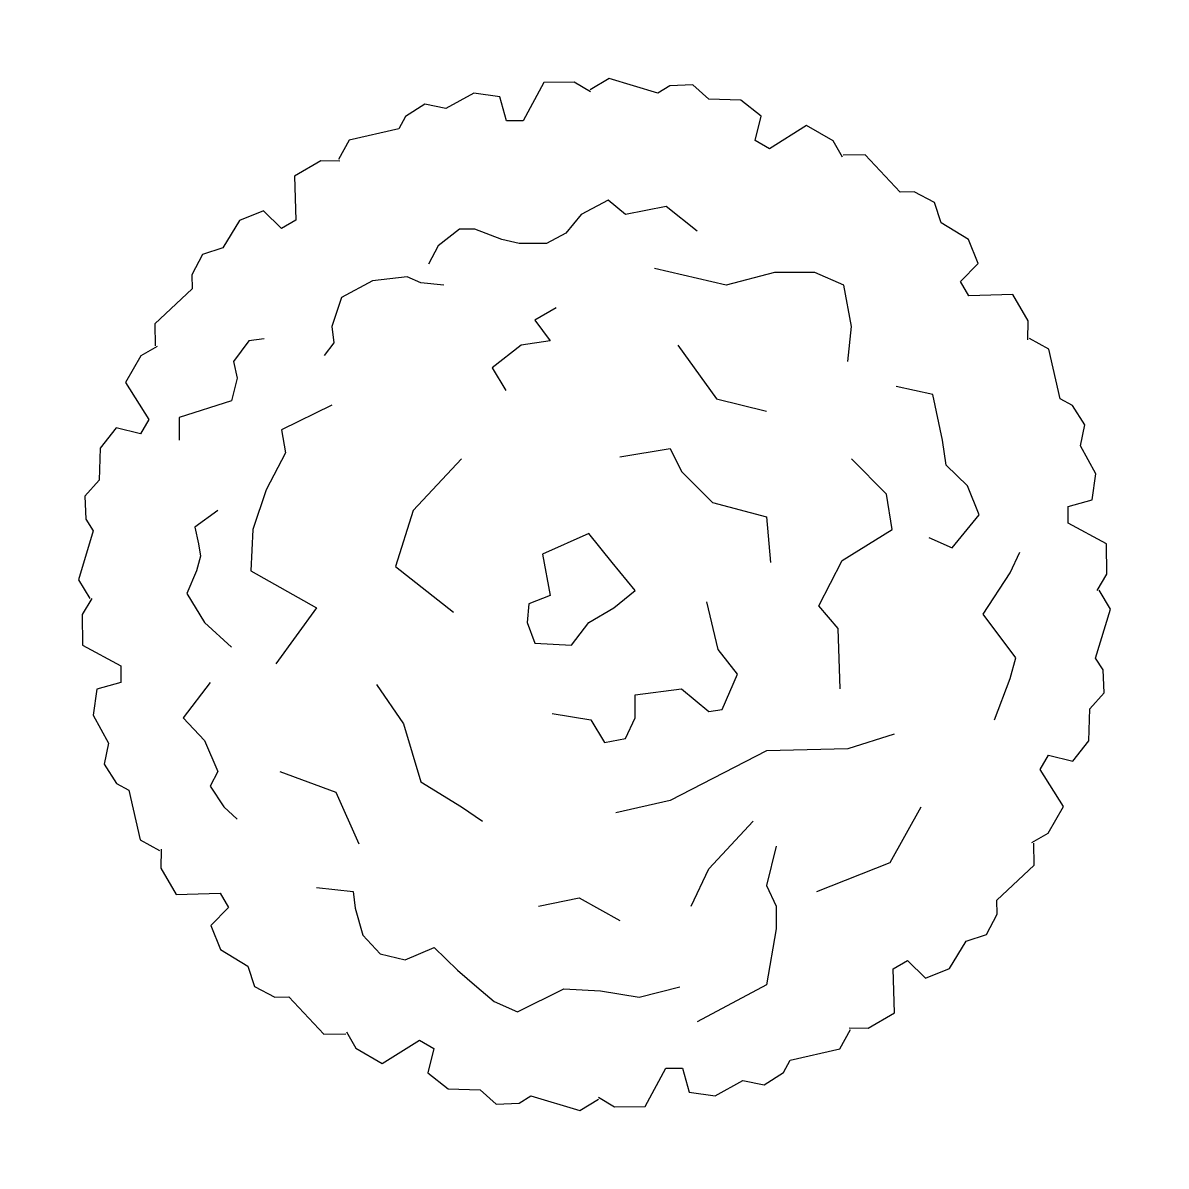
# Model space of a CAD drawing. Extents: x 107.7 to 142.2, y 216.5 to 251.
import ezdxf

# ---------------------------------------------------------------- set-up
doc = ezdxf.new("R2010")
doc.units = 0
doc.header["$LTSCALE"] = 12
doc.header["$MEASUREMENT"] = 0
doc.layers.get('0').update_dxf_attribs({"linetype": 'CONTINUOUS'})

# ---------------------------------------------------------------- blocks, each defined once
blk = doc.blocks.new('BRANCHD', base_point=(0.5, 0.5))
for p, q in [((0.9506, 0.7433), (0.9315, 0.7539)), ((0.962, 0.694), (0.9506, 0.7433)), ((0.9742, 0.6875), (0.962, 0.694)), ((0.9865, 0.6682), (0.9742, 0.6875)), ((0.9821, 0.6473), (0.9865, 0.6682)), ((0.9973, 0.6196), (0.9821, 0.6473)), ((0.9936, 0.594), (0.9973, 0.6196)), ((0.9697, 0.5873), (0.9936, 0.594)), ((0.9697, 0.5708), (0.9697, 0.5873)), ((1.008, 0.5503), (0.9697, 0.5708)), ((1.0081, 0.52), (1.008, 0.5503)), ((0.9985, 0.5039), (1.0081, 0.52))]:
    blk.add_line(p, q)
blk = doc.blocks.new('TREED')
for points in [[(0.03102, 0.10984), (0.02167, 0.11735), (0.0094, 0.11484), (0.00415, 0.11922), (0.00415, 0.11922), (-0.00403, 0.11484), (-0.00871, 0.10921), (-0.01455, 0.10608), (-0.02273, 0.10608), (-0.02799, 0.10732), (-0.03616, 0.11046), (-0.04083, 0.11046), (-0.04726, 0.10546), (-0.05017, 0.09983)], [(0.07658, 0.07041), (0.07775, 0.08104), (0.07541, 0.09356), (0.06665, 0.09731), (0.05438, 0.09731), (0.03978, 0.09356), (0.01816, 0.09856)], [(-0.04551, 0.09356), (-0.05252, 0.09418), (-0.05661, 0.09606), (-0.06712, 0.09481), (-0.07646, 0.0898), (-0.07939, 0.08104), (-0.0788, 0.07604), (-0.08172, 0.07228)], [(-0.01163, 0.08668), (-0.01805, 0.08292), (-0.01337, 0.07666), (-0.02214, 0.07541), (-0.03091, 0.06853), (-0.02682, 0.06165)], [(-0.09983, 0.07729), (-0.10451, 0.07666), (-0.10918, 0.07041), (-0.10801, 0.06539), (-0.10977, 0.05851), (-0.12553, 0.0535), (-0.12553, 0.04662)], [(0.02517, 0.07541), (0.03686, 0.05913), (0.05205, 0.05538)], [(0.10112, 0.0172), (0.10812, 0.01407), (0.1163, 0.02408), (0.1128, 0.03285), (0.10637, 0.03911), (0.10521, 0.04662), (0.1023, 0.06051), (0.09118, 0.0629)], [(-0.07939, 0.05726), (-0.09458, 0.04975), (-0.09341, 0.04287), (-0.09924, 0.0316), (-0.10333, 0.0197), (-0.10392, 0.00719), (-0.08407, -0.00407), (-0.09633, -0.02098)], [(0.00765, 0.04161), (0.02284, 0.04412), (0.02634, 0.03723), (0.03569, 0.02785), (0.05205, 0.02346), (0.05322, 0.00969)], [(-0.04025, 0.04099), (-0.05485, 0.02535), (-0.06011, 0.00844), (-0.04259, -0.00532)], [(0.07424, -0.02848), (0.07366, -0.01033), (0.06782, -0.00345), (0.07483, 0.01032), (0.09002, 0.0197), (0.08826, 0.03035), (0.07775, 0.04099)], [(-0.11386, 0.02535), (-0.12087, 0.02033), (-0.11969, 0.01532), (-0.11911, 0.01157), (-0.12028, 0.00719), (-0.1232, 0.00031), (-0.11794, -0.00845), (-0.10977, -0.01597)], [(0.12097, -0.03787), (0.12565, -0.02536), (0.1274, -0.0191), (0.11748, -0.00595), (0.12565, 0.00656), (0.12856, 0.01282)], [(-0.0128, -0.03599), (-0.00111, -0.03787), (0.00298, -0.04475), (0.0094, -0.0435), (0.01233, -0.03724), (0.01233, -0.03036), (0.02634, -0.02848), (0.03452, -0.03537), (0.0386, -0.03474), (0.04328, -0.0241), (0.03744, -0.0166), (0.03394, -0.00219)], [(-0.11619, -0.02661), (-0.12437, -0.03724), (-0.11794, -0.04413), (-0.11794, -0.04413), (-0.11386, -0.05351), (-0.11619, -0.0579), (-0.1121, -0.06416), (-0.10801, -0.06791)], [(-0.06595, -0.02723), (-0.05778, -0.03912), (-0.05252, -0.05665), (-0.04025, -0.06416), (-0.03382, -0.06854)], [(0.0906, -0.04225), (0.07658, -0.04663), (0.05205, -0.04727), (0.02284, -0.06228), (0.00648, -0.06604)], [(-0.09515, -0.05351), (-0.07822, -0.05978), (-0.07121, -0.07542)], [(0.06723, -0.08981), (0.08943, -0.08105), (0.09877, -0.06416)], [(0.02926, -0.0942), (0.03452, -0.08293), (0.04796, -0.06854)], [(0.05496, -0.07605), (0.05205, -0.08795), (0.05496, -0.0942), (0.05496, -0.10109), (0.05205, -0.11798), (0.03102, -0.12924)], [(-0.08407, -0.08856), (-0.07297, -0.08981), (-0.07238, -0.09483), (-0.07004, -0.10296), (-0.06479, -0.1086), (-0.05719, -0.11047), (-0.04843, -0.10672), (-0.04142, -0.1136), (-0.03557, -0.11861), (-0.03032, -0.123), (-0.02331, -0.12613), (-0.00928, -0.11923), (0.0018, -0.11986), (0.01349, -0.12175), (0.02576, -0.11861)], [(-0.01689, -0.0942), (-0.00462, -0.0917), (0.00765, -0.09858)]]:
    blk.add_lwpolyline(points)
blk.add_lwpolyline([(-0.0017, 0.01845), (-0.01572, 0.0122), (-0.01337, -0.00032), (-0.01981, -0.00282), (-0.02038, -0.00845), (-0.01805, -0.01472), (-0.00695, -0.01533), (-0.0017, -0.00845), (0.00589, -0.00407), (0.01233, 0.00118), (0.00532, 0.00969)], close=True)
at = {"xscale": 0.3048, "yscale": 0.3048, "zscale": 0.3048}
for rotation in [59.99999999999999, 90, 30, 120, 150, 330.0000000000001, 180, 210, 300.0000000000001, 240, 270]:
    blk.add_blockref('BRANCHD', (0, 0), dxfattribs=dict(at, rotation=rotation))
blk.add_blockref('BRANCHD', (0, 0), dxfattribs=at)

msp = doc.modelspace()

# ---------------------------------------------------------------- block references
at = {"xscale": 100, "yscale": 100, "zscale": 100}
msp.add_blockref('TREED', (124.954, 233.758), dxfattribs=at)

doc.saveas('drawing.dxf')
